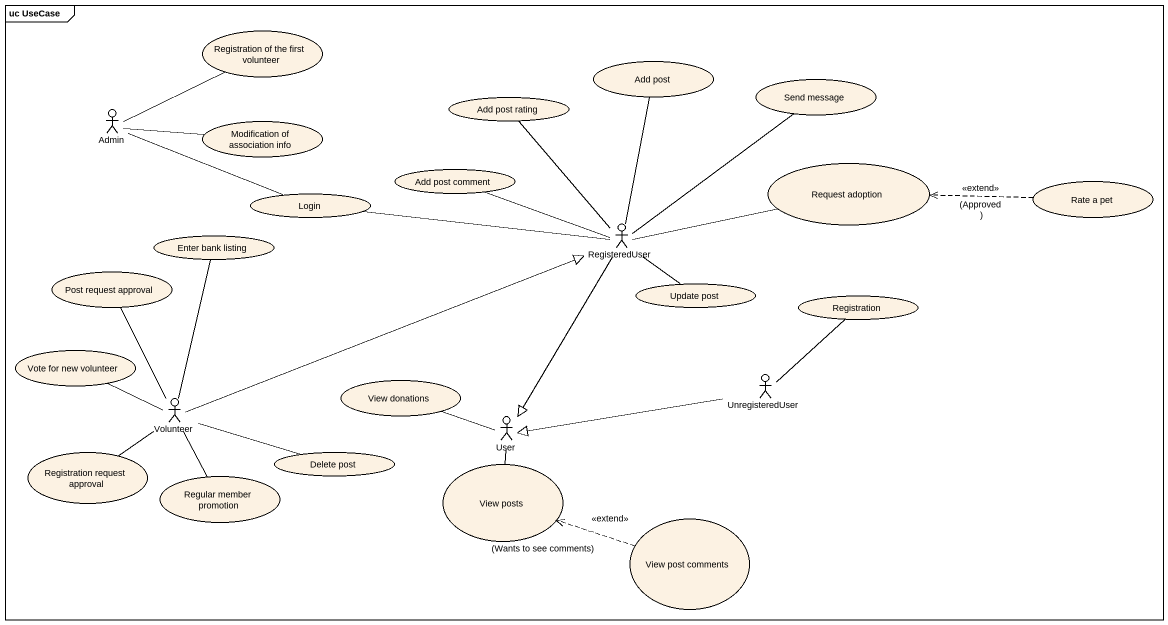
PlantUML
@startuml
mainframe uc UseCase
usecase "Registration of the first volunteer" as Registration_of_the_first
usecase "Add post" as Add_post
usecase "Add post rating" as Add_post_rating
usecase "Send message" as Send_message
actor Admin
usecase "Modification of association info" as Modification_of_association
usecase "Add post comment" as Add_post_comment
usecase "Request adoption" as Request_adoption
usecase "Rate a pet" as Rate_a_pet
usecase Login
usecase "Enter bank listing" as Enter_bank_listing
actor RegisteredUser
usecase "Post request approval" as Post_request_approval
usecase "Update post" as Update_post
usecase Registration
usecase "Vote for new volunteer" as Vote_for_new_volunteer
actor UnregisteredUser
actor Volunteer
usecase "View donations" as View_donations
usecase "Registration request approval" as Registration_request
usecase "Delete post" as Delete_post
actor User
usecase "Regular member promotion" as Regular_member_promotion
usecase "View posts" as View_posts
usecase "View post comments" as View_post_comments
Add_post -- RegisteredUser
Add_post_rating -- RegisteredUser
Admin -right- Registration_of_the_first
Admin -right- Modification_of_association
Admin -right- Login
Add_post_comment -right- RegisteredUser
Rate_a_pet .left.> Request_adoption : <<extend>>\n(Approved )
RegisteredUser -up- Send_message
RegisteredUser -right- Request_adoption
RegisteredUser -left- Login
RegisteredUser --|> User
Post_request_approval -- Volunteer
Update_post -up- RegisteredUser
UnregisteredUser -up- Registration
UnregisteredUser -left-|> User
Volunteer -up- Enter_bank_listing
Volunteer -right-|> RegisteredUser
Volunteer -left- Vote_for_new_volunteer
Volunteer -- Registration_request
Volunteer -right- Delete_post
Volunteer -- Regular_member_promotion
User -left- View_donations
User -- View_posts
View_post_comments .left.> View_posts : <<extend>>\n(Wants to see comments)
@enduml
